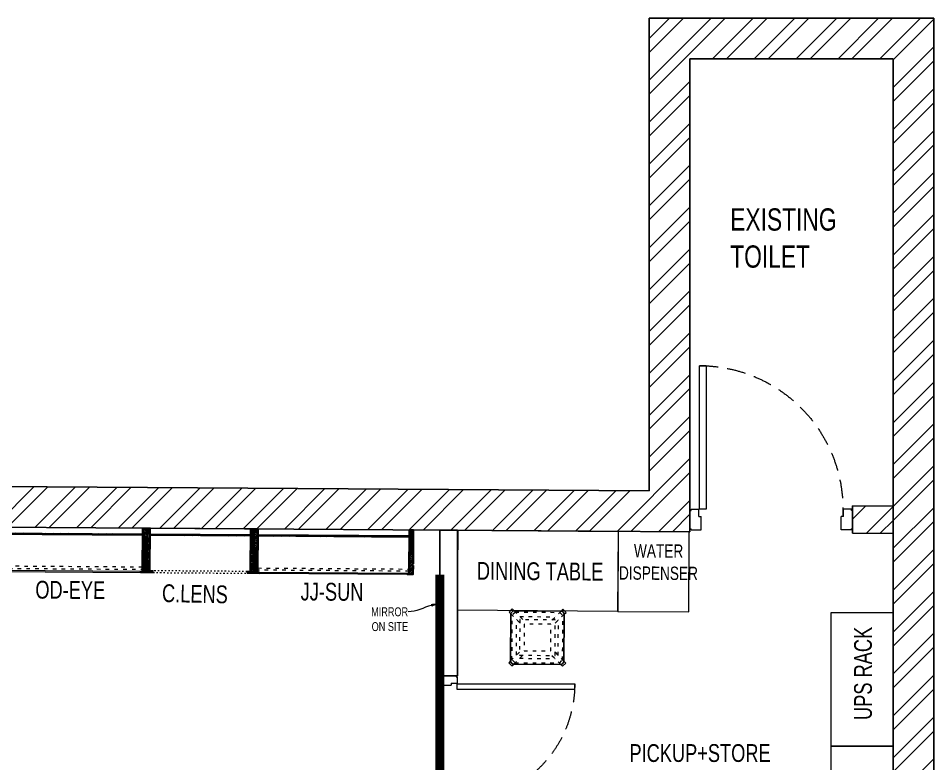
# Model space of a CAD drawing. Header units: feet. Extents: x 3454375 to 3464451, y -5718387 to -5709354.
# Drawn here: x 3459300 to 3464451, y -5713545 to -5709354 of the extents above; entities that cross this region are included whole.
import ezdxf
from ezdxf import colors
from ezdxf.entities.mleader import LeaderData, LeaderLine
from ezdxf.math import Vec2, Vec3

# ---------------------------------------------------------------- set-up
doc = ezdxf.new("R2010")
doc.units = ezdxf.units.FT
doc.header["$LTSCALE"] = 33
doc.header["$MEASUREMENT"] = 0
doc.linetypes.add('ACAD_ISO03W100', pattern=[30, 12, -18])
doc.linetypes.add('HIDDEN2', pattern=[4.7625, 3.175, -1.5875])
doc.layers.add('A-WALL', color=1, linetype='Continuous')
for name, color, linetype, lineweight in [('A-WALL HATCH', 251, 'Continuous', 0), ('Door', 2, 'Continuous', 13), ('HIDDEN LINE', 177, 'Continuous', 0), ('LENS-DOOR', 34, 'Continuous', 20), ('LENS-PARTITION', 21, 'Continuous', 25), ('LENS-TEXT', 31, 'Continuous', 5), ('LENS_DIMENSION', 193, 'Continuous', 0), ('LENS_TEXT', 31, 'Continuous', 5), ('LK-FF&E WALL', 1, 'Continuous', 9), ('LK-MIRROR', 133, 'Continuous', 13), ('LN-ELEVATION-1', 81, 'Continuous', 25), ('LN-ELEVATION-3', 125, 'Continuous', 18), ('LN-ELEVATION-4', 145, 'Continuous', 13), ('LN-ELEVATION-5', 167, 'Continuous', 5), ('LN-HATCH', 251, 'Continuous', 0), ('PLANO-TXT', 252, 'Continuous', 5)]:
    doc.layers.add(name, color=color, linetype=linetype, lineweight=lineweight)
doc.styles.add('LK TXT', font='GILC____.TTF', dxfattribs={"height": 100})
doc.styles.get("Standard").update_dxf_attribs({"font": 'GILC____.TTF'})
pattern_1 = [(45, (-3381125.97, 5459512.48), (-117.733279, 117.733279), []), (45, (-3381047.48, 5459512.48), (-117.733279, 117.733279), [])]
pattern_2 = [(45, (4208834.247, 1706614.74), (-4.4901280605, 4.4901280605), [])]
pattern_3 = [(45, (4209134.247, 1706614.74), (-4.4901280605, 4.4901280605), [])]
pattern_4 = [(45, (3990327.2935, 1709214.6916), (-4.4901280605, 4.4901280605), [])]

# ---------------------------------------------------------------- blocks, each defined once
blk = doc.blocks.new('*U44')
at = {"layer": 'LENS-DOOR'}
for p, q in [((548105.1, 1779391.1), (548105.1, 1778584.2)), ((548105.1, 1779391.1), (548143.3, 1779391.1)), ((548143.3, 1778584.2), (548143.3, 1779391.1)), ((547288.7, 1778584.2), (547333.2, 1778584.2)), ((547288.7, 1778577.9), (547288.7, 1778584.2)), ((547333.2, 1778542.9), (547333.2, 1778584.2)), ((548105.1, 1778584.2), (548143.3, 1778584.2)), ((548190.9, 1778584.2), (548146.4, 1778584.2)), ((548146.4, 1778542.9), (548146.4, 1778584.2)), ((548190.9, 1778577.9), (548190.9, 1778584.2)), ((547282.3, 1778577.9), (547288.7, 1778577.9)), ((547282.3, 1778474.8), (547282.3, 1778577.9)), ((547333.2, 1778542.9), (547345.9, 1778542.9)), ((547345.9, 1778468.5), (547345.9, 1778542.9)), ((548133.7, 1778468.5), (548133.7, 1778542.9)), ((548146.4, 1778542.9), (548133.7, 1778542.9)), ((548197.3, 1778577.9), (548190.9, 1778577.9)), ((548197.3, 1778474.8), (548197.3, 1778577.9)), ((547282.3, 1778474.8), (547288.7, 1778474.8)), ((547288.7, 1778468.5), (547288.7, 1778474.8)), ((547288.7, 1778468.5), (547345.9, 1778468.5)), ((548190.9, 1778468.5), (548133.7, 1778468.5)), ((548190.9, 1778468.5), (548190.9, 1778474.8)), ((548197.3, 1778474.8), (548190.9, 1778474.8))]:
    blk.add_line(p, q, dxfattribs=at)
at = {"layer": 'LENS-DOOR', "color": 7, "linetype": 'HIDDEN2'}
blk.add_ellipse((548143.3, 1778584.2), major_axis=(-806.9, 0), ratio=1, start_param=-1.570791, end_param=0.051209, dxfattribs=at)
blk = doc.blocks.new('A$C72675485')
at = {"layer": 'A-WALL HATCH'}
h = blk.add_hatch(dxfattribs=at)
h.set_pattern_fill('ANSI32', color=256, scale=444)
h.set_pattern_definition(pattern_1)
h.paths.add_polyline_path([(-1371.6, 6081.4), (-1371.6, 8740.3), (-228.6, 8740.3), (-228.6, 6073.3), (-228.6, 227), (-4778.1, 194.9), (-4778.1, 193.1), (-5028.1, 193.1), (-8927.9, 165.6), (-8927.9, -63), (0, 0), (0, 8968.9), (-1600.2, 8968.9), (-1600.2, 6311.6), (-8927.9, 6363.2), (-8927.9, 6134.6)])
h = blk.add_hatch(dxfattribs=at)
h.set_pattern_fill('ANSI32', color=256, scale=444)
h.set_pattern_definition(pattern_1)
h.paths.add_polyline_path([(-228.6, 6073.3), (-228.6, 6225.7), (-456.1, 6227.3), (-457.2, 6074.9)])
at = {"layer": 'A-WALL'}
for p, q in [((0, 8968.9), (-1600.2, 8968.9)), ((-1600.2, 8968.9), (-1600.2, 6311.6)), ((0, 0), (0, 8968.9)), ((-228.6, 8740.3), (-1371.6, 8740.3)), ((-1371.6, 8740.3), (-1371.6, 6081.4)), ((-228.6, 6073.3), (-228.6, 8740.3)), ((-9169.2, 6364.9), (-1600.2, 6311.6)), ((-457.2, 6074.9), (-456.1, 6227.3)), ((-456.1, 6227.3), (-227.5, 6225.7)), ((-8927.9, 6134.6), (-1371.6, 6081.4)), ((-457.2, 6074.9), (-228.6, 6073.3)), ((-228.6, 227), (-228.6, 6073.3))]:
    blk.add_line(p, q, dxfattribs=at)
at = {"layer": 'Door', "xscale": -1}
blk.add_blockref('*U44', (546825.7, -1772375.3), dxfattribs=at)
at = {"insert": (-1144.7, 7900.4), "char_height": 125, "width": 728.449, "attachment_point": 1}
blk.add_mtext('EXISTING TOILET ', dxfattribs=at)
blk = doc.blocks.new('JJ SH 900')
at = {"layer": 'LN-HATCH', "ltscale": 0.5}
h = blk.add_hatch(dxfattribs=at)
h.set_pattern_fill('ANSI31', color=256, scale=50)
h.paths.add_polyline_path([(-911.8, 0), (-911.8, -190), (-905.8, -190), (-905.8, -200), (-911.8, -200), (-911.8, -244), (-886.8, -244), (-886.8, 0)])
h = blk.add_hatch(dxfattribs=at)
h.set_pattern_fill('ANSI31', color=256, scale=2)
h.set_pattern_definition(pattern_2)
h.paths.add_polyline_path([(-11.8, 0), (-11.8, -190), (-17.8, -190), (-17.8, -200), (-11.8, -200), (-11.8, -244), (-36.8, -244), (-36.8, 0)])
h = blk.add_hatch(dxfattribs=at)
h.set_pattern_fill('ANSI31', color=256, scale=2)
h.set_pattern_definition(pattern_3)
h.paths.add_polyline_path([(-36.8, -40), (-886.8, -40), (-886.8, -34), (-36.8, -34)])
h = blk.add_hatch(dxfattribs=at)
h.set_pattern_fill('ANSI31', color=256, scale=2)
h.set_pattern_definition(pattern_3)
h.paths.add_polyline_path([(-876.8, -244), (-876.8, -250), (-911.8, -250), (-911.8, -244)])
h = blk.add_hatch(dxfattribs=at)
h.set_pattern_fill('ANSI31', color=256, scale=2)
h.set_pattern_definition(pattern_2)
h.paths.add_polyline_path([(-46.8, -244), (-46.8, -250), (-11.8, -250), (-11.8, -244)])
at = {"layer": 'LN-ELEVATION-1', "ltscale": 0.5}
for points in [[(-911.8, 0), (-911.8, -190), (-905.8, -190), (-905.8, -200), (-911.8, -200), (-911.8, -244), (-886.8, -244), (-886.8, 0)], [(-11.8, 0), (-11.8, -190), (-17.8, -190), (-17.8, -200), (-11.8, -200), (-11.8, -244), (-36.8, -244), (-36.8, 0)], [(-36.8, -40), (-886.8, -40), (-886.8, -34), (-36.8, -34)], [(-876.8, -244), (-876.8, -250), (-911.8, -250), (-911.8, -244)], [(-46.8, -244), (-46.8, -250), (-11.8, -250), (-11.8, -244)]]:
    blk.add_lwpolyline(points, close=True, dxfattribs=at)
at = {"layer": 'LN-ELEVATION-3', "ltscale": 0.5}
for p, q in [((-886.8, 0), (-36.8, 0)), ((-876.8, -244), (-46.8, -244)), ((-46.8, -250), (-876.8, -250))]:
    blk.add_line(p, q, dxfattribs=at)
at = {"layer": 'LN-ELEVATION-4', "linetype": 'ACAD_ISO03W100', "ltscale": 0.05}
blk.add_lwpolyline([(-886.8, -220), (-36.8, -220), (-36.8, -232), (-886.8, -232)], close=True, dxfattribs=at)
blk = doc.blocks.new('CLENS 600')
at = {"layer": 'LN-HATCH', "ltscale": 0.5}
h = blk.add_hatch(dxfattribs=at)
h.set_pattern_fill('ANSI31', color=256, scale=2)
h.set_pattern_definition(pattern_4)
h.paths.add_polyline_path([(-600, 0), (-582, 0), (-582, -240), (-600, -240)])
h = blk.add_hatch(dxfattribs=at)
h.set_pattern_fill('ANSI31', color=256, scale=2)
h.set_pattern_definition([(45, (3975657.573, 1709214.6916), (-4.490128061, 4.490128061), [])])
h.paths.add_polyline_path([(-18, 0), (0, 0), (0, -240), (-18, -240)])
h = blk.add_hatch(dxfattribs=at)
h.set_pattern_fill('ANSI31', color=256, scale=2)
h.set_pattern_definition([(45, (3990252.2935, 1709214.6916), (-4.4901280605, 4.4901280605), [])])
h.paths.add_polyline_path([(-582, -40), (-18, -40), (-18, -34), (-582, -34)])
h = blk.add_hatch(dxfattribs=at)
h.set_pattern_fill('ANSI31', color=256, scale=2)
h.set_pattern_definition(pattern_4)
h.paths.add_polyline_path([(-600, -250), (-565, -250), (-565, -240), (-600, -240)])
h = blk.add_hatch(dxfattribs=at)
h.set_pattern_fill('ANSI31', color=256, scale=2)
h.set_pattern_definition([(45, (3990177.2935, 1709214.6916), (-4.4901280605, 4.4901280605), [])])
h.paths.add_polyline_path([(-35, -250), (0, -250), (0, -240), (-35, -240)])
at = {"layer": 'HIDDEN LINE', "linetype": 'ACAD_ISO03W100', "ltscale": 0.02}
for p, q in [((-35, -240), (-565, -240)), ((-565, -250), (-35, -250))]:
    blk.add_line(p, q, dxfattribs=at)
at = {"layer": 'LN-ELEVATION-1', "ltscale": 0.5}
for points in [[(-600, 0), (-582, 0), (-582, -240), (-600, -240)], [(-18, 0), (0, 0), (0, -240), (-18, -240)], [(-582, -40), (-18, -40), (-18, -34), (-582, -34)], [(-600, -250), (-565, -250), (-565, -240), (-600, -240)], [(-35, -250), (0, -250), (0, -240), (-35, -240)]]:
    blk.add_lwpolyline(points, close=True, dxfattribs=at)
at = {"layer": 'LN-ELEVATION-4'}
blk.add_line((-18, 0), (-582, 0), dxfattribs=at)
blk = doc.blocks.new('Stool')
at = {"layer": 'LN-ELEVATION-1', "ltscale": 0.5}
blk.add_lwpolyline([(-130, 300), (130, 300, -0.414214), (150, 280), (150, 20, -0.414214), (130, 0), (-130, 0, -0.414214), (-150, 20), (-150, 280, -0.414214)], format="xyb", close=True, dxfattribs=at)
at = {"layer": 'LN-ELEVATION-3', "linetype": 'ACAD_ISO03W100', "ltscale": 0.05}
for p, q in [((-100, 232.3), (-142.4, 274.7)), ((-142.4, 274.7), (-142.4, 25.3)), ((-82.3, 250), (-124.7, 292.4)), ((-124.7, 292.4), (124.7, 292.4)), ((-99.7, 267.4), (99.7, 267.4)), ((82.3, 250), (124.7, 292.4)), ((100, 232.3), (142.4, 274.7)), ((142.4, 274.7), (142.4, 25.3)), ((-117.4, 249.7), (-117.4, 50.3)), ((117.4, 249.7), (117.4, 50.3)), ((-100, 67.7), (-142.4, 25.3)), ((100, 67.7), (142.4, 25.3)), ((-82.3, 50), (-124.7, 7.6)), ((-124.7, 7.6), (124.7, 7.6)), ((-99.7, 32.6), (99.7, 32.6)), ((82.3, 50), (124.7, 7.6))]:
    blk.add_line(p, q, dxfattribs=at)
for points in [[(-132.2, 299.9), (-124.7, 292.4), (-142.4, 274.7), (-149.9, 282.2)], [(132.2, 299.9), (124.7, 292.4), (142.4, 274.7), (149.9, 282.2)], [(-132.2, 0.1), (-124.7, 7.6), (-142.4, 25.3), (-149.9, 17.8)], [(132.2, 0.1), (124.7, 7.6), (142.4, 25.3), (149.9, 17.8)]]:
    blk.add_lwpolyline(points, dxfattribs=at)
for points in [[(-100, 250), (100, 250), (100, 50), (-100, 50)], [(-75, 225), (75, 225), (75, 75), (-75, 75)]]:
    blk.add_lwpolyline(points, close=True, dxfattribs=at)
at = {"layer": 'LN-ELEVATION-5', "ltscale": 0.5}
for points in [[(-149.9, 282.2), (-160.1, 292.4), (-142.4, 310.1), (-132.2, 299.9)], [(149.9, 282.2), (160.1, 292.4), (142.4, 310.1), (132.2, 299.9)], [(-149.9, 17.8), (-160.1, 7.6), (-142.4, -10.1), (-132.2, 0.1)], [(149.9, 17.8), (160.1, 7.6), (142.4, -10.1), (132.2, 0.1)]]:
    blk.add_lwpolyline(points, dxfattribs=at)
blk = doc.blocks.new('*U41')
at = {"layer": 'LENS-DOOR'}
for p, q in [((548121.7, 1779235.3), (548121.7, 1778573.8)), ((548121.7, 1779235.3), (548153, 1779235.3)), ((548153, 1778573.8), (548153, 1779235.3)), ((547447.3, 1778568.6), (547452.5, 1778568.6)), ((547447.3, 1778484.1), (547447.3, 1778568.6)), ((547452.5, 1778573.8), (547488.9, 1778573.8)), ((547452.5, 1778568.6), (547452.5, 1778573.8)), ((547488.9, 1778539.9), (547488.9, 1778573.8)), ((547488.9, 1778539.9), (547499.3, 1778539.9)), ((547499.3, 1778478.9), (547499.3, 1778539.9)), ((548121.7, 1778573.8), (548153, 1778573.8)), ((548145.2, 1778478.9), (548145.2, 1778539.9)), ((548155.6, 1778539.9), (548145.2, 1778539.9)), ((548192.1, 1778573.8), (548155.6, 1778573.8)), ((548155.6, 1778539.9), (548155.6, 1778573.8)), ((548192.1, 1778568.6), (548192.1, 1778573.8)), ((548197.3, 1778568.6), (548192.1, 1778568.6)), ((548197.3, 1778484.1), (548197.3, 1778568.6)), ((547447.3, 1778484.1), (547452.5, 1778484.1)), ((547452.5, 1778478.9), (547452.5, 1778484.1)), ((547452.5, 1778478.9), (547499.3, 1778478.9)), ((548192.1, 1778478.9), (548145.2, 1778478.9)), ((548192.1, 1778478.9), (548192.1, 1778484.1)), ((548197.3, 1778484.1), (548192.1, 1778484.1))]:
    blk.add_line(p, q, dxfattribs=at)
at = {"layer": 'LENS-DOOR', "color": 7, "linetype": 'HIDDEN2'}
blk.add_ellipse((548153, 1778573.8), major_axis=(-661.5, 0), ratio=1, start_param=-1.570791, end_param=0.051209, dxfattribs=at)

msp = doc.modelspace()

# ---------------------------------------------------------------- linework, layer by layer
at = {"layer": 'LENS-PARTITION'}
msp.add_lwpolyline([(3461772.4, -5713051), (3461672.4, -5713051), (3461672.4, -5712231.5), (3461772.4, -5712232.2)], close=True, dxfattribs=at)
at = {"layer": 'LK-FF&E WALL'}
for points in [[(3461775.6, -5712232.3), (3462675.5, -5712238.6), (3462672.4, -5712688.6), (3461772.4, -5712682.3)], [(3462672.8, -5712688.6), (3463072.8, -5712691.4), (3463076, -5712241.4), (3462676, -5712238.6)], [(3464222.4, -5712695.8), (3463872.4, -5712695.8), (3463872.4, -5713445.8), (3464222.4, -5713445.8)], [(3464222.4, -5713445.8), (3463872.4, -5713445.8), (3463872.4, -5714345.8), (3464222.4, -5714345.8)]]:
    msp.add_lwpolyline(points, close=True, dxfattribs=at)
at = {"layer": 'LK-MIRROR', "linetype": 'ACAD_ISO03W100', "ltscale": 0.05, "const_width": 50}
msp.add_lwpolyline([(3461672.4, -5712481.5), (3461672.4, -5713795.8)], dxfattribs=at)

# ---------------------------------------------------------------- block references
at = {"layer": 'Door', "xscale": -1, "rotation": 270}
msp.add_blockref('*U41', (1683196, -6261248.3), dxfattribs=at)
at = {"layer": 'LENS_DIMENSION'}
msp.add_blockref('A$C72675485', (3464451, -5718322.8), dxfattribs=at)
at = {"layer": 'LK-FF&E WALL', "xscale": -1}
for name, p, rotation in [('JJ SH 900', (3459113, -5712213.5), 359.5959274865385), ('Stool', (3462222.4, -5712685.4), 179.595927483792)]:
    msp.add_blockref(name, p, dxfattribs=dict(at, rotation=rotation))
at = {"layer": 'LK-FF&E WALL'}
for name, p, rotation in [('CLENS 600', (3460624.7, -5712224.1), 359.5959274869909), ('JJ SH 900', (3461536.5, -5712230.6), 359.5959274865385)]:
    msp.add_blockref(name, p, dxfattribs=dict(at, rotation=rotation))

# ---------------------------------------------------------------- texts
at = {"layer": 'LENS-TEXT', "color": 0, "linetype": 'Continuous', "ltscale": 3, "attachment_point": 5, "style": 'LK TXT'}
for s, width, gutter_width, insert, char_height, rotation in [('WATER \\PDISPENSER', 264.162, 0.75, (3462902.8, -5712411.6), 75, 359.5959), ('DINING TABLE', 783.964, 1, (3462236.5, -5712463.5), 100, 359.5959), ('UPS RACK', 1099.487, 1, (3464053.9, -5713037), 100, 90)]:
    msp.add_mtext_dynamic_manual_height_columns(s, width=width, gutter_width=gutter_width, heights=[0], dxfattribs=dict(at, insert=insert, char_height=char_height, rotation=rotation))
at = {"layer": 'LENS_TEXT', "linetype": 'Continuous', "ltscale": 3, "insert": (3463122, -5713485.5), "char_height": 100, "attachment_point": 5}
msp.add_mtext_dynamic_manual_height_columns(' PICKUP+STORE', width=930.495, gutter_width=1, heights=[0], dxfattribs=at)
at = {"layer": 'PLANO-TXT', "linetype": 'Continuous', "ltscale": 3, "char_height": 100, "width": 149.547, "attachment_point": 5, "style": 'LK TXT'}
for s, insert, rotation in [('OD-EYE', (3459592.7, -5712568.4, -23744), 359.5959), ('C.LENS', (3460294.2, -5712590.1, -23744), 358.7878), ('JJ-SUN', (3461065.6, -5712578.8, -23744), 359.5959)]:
    msp.add_mtext(s, dxfattribs=dict(at, insert=insert, rotation=rotation))

# ---------------------------------------------------------------- leaders
at = {"layer": 'LENS-TEXT', "color": 7}
ml = msp.add_multileader_mtext('Standard', dxfattribs=at)
ml.set_content('\\pxqr,t3;{\\C0;MIRROR ON SITE}', color=1)
ml.set_leader_properties(color=256, linetype='ByLayer', lineweight=-1)
ml.build(insert=Vec2(0, 0))
ml.multileader.update_dxf_attribs({"leader_type": 2, "dogleg_length": 0.36, "arrow_head_size": 50})
ctx = ml.context
ctx.base_point, ctx.char_height, ctx.arrow_head_size, ctx.landing_gap_size, ctx.plane_origin = Vec3(3461327, -5712690.9), 50, 50, 0.09, Vec3(3462166, -5712228.3)
ctx.text_align_type = 2
notes = []
notes.append((ctx, [(0, (1, 1, 0), (3461494.1, -5712690.9), (-1, 0), 0.36, [(0, [(3461672.4, -5712641.3)], 0, [])])]))
ctx.mtext.insert, ctx.mtext.width, ctx.mtext.alignment, ctx.mtext.flow_direction = Vec3(3461493.6, -5712665.5), 237.261, 3, 5
for ctx, leaders in notes:
    for number, flags, end, landing, length, lines in leaders:
        leader = LeaderData()
        leader.index, (leader.has_last_leader_line, leader.has_dogleg_vector, leader.attachment_direction) = number, flags
        leader.last_leader_point, leader.dogleg_vector, leader.dogleg_length = Vec3(end), Vec3(landing), length
        for number, points, colour, breaks in lines:
            line = LeaderLine()
            line.index, line.vertices, line.color, line.breaks = number, Vec3.list(points), colors.encode_raw_color(colour), breaks
            leader.lines.append(line)
        ctx.leaders.append(leader)

doc.saveas('drawing.dxf')
